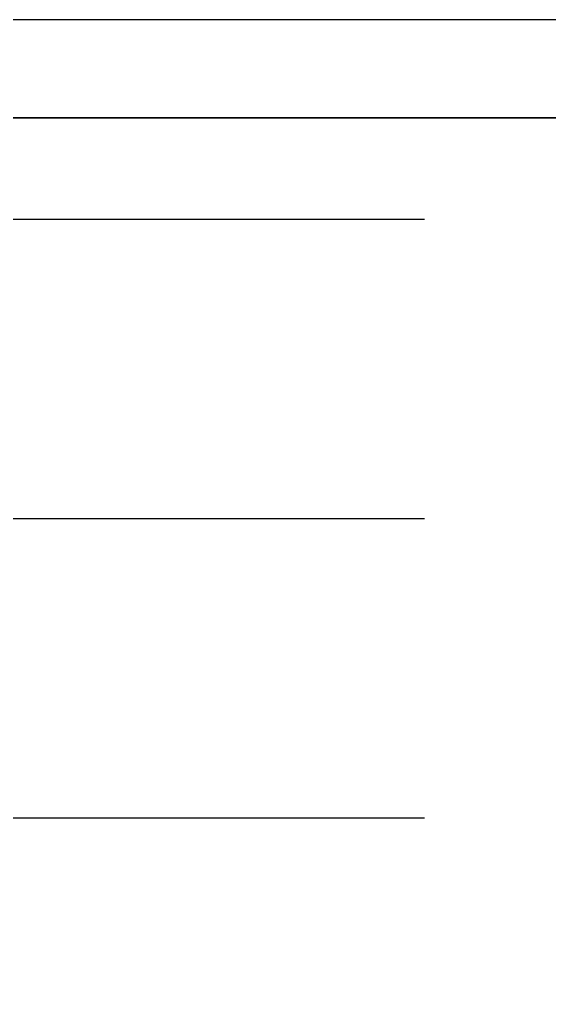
# Model space of a CAD drawing. Header units: inches. Extents: x -172 to 397, y -177 to 127.
# Drawn here: x -51.55 to -35.4, y -91.51 to -61.81 of the extents above; entities that cross this region are included whole.
import ezdxf

# ---------------------------------------------------------------- set-up
doc = ezdxf.new("R2010")
doc.units = ezdxf.units.IN
doc.header["$MEASUREMENT"] = 0
doc.linetypes.add('PHANTOM', pattern=[2.5, 1.25, -0.25, 0.25, -0.25, 0.25, -0.25])
doc.layers.add('GRID', color=8, linetype='PHANTOM')

# ---------------------------------------------------------------- blocks, each defined once
blk = doc.blocks.new('TITLE BLOCK NEW 29102024')
at = {"color": 1}
for p, q in [((-520.821, -64.812), (-641.263, -64.812)), ((-641.263, -64.812), (-534.321, -64.812)), ((-641.263, -64.812), (-534.321, -64.812))]:
    blk.add_line(p, q, dxfattribs=at)
at = {"layer": 'DEFPOINTS', "color": 4}
blk.add_lwpolyline([(-643.97, -61.812), (-517.821, -61.812), (-517.821, -150.912), (-643.97, -150.912)], close=True, dxfattribs=at)

msp = doc.modelspace()

# ---------------------------------------------------------------- linework, layer by layer
at = {"layer": 'GRID', "linetype": 'ByBlock'}
for p, q in [((-131.55, -67.899), (-39.21, -67.899)), ((-131.549, -77.014), (-39.21, -77.014)), ((-131.549, -86.129), (-39.21, -86.129))]:
    msp.add_line(p, q, dxfattribs=at)

# ---------------------------------------------------------------- block references
at = {"color": 1}
msp.add_blockref('TITLE BLOCK NEW 29102024', (500.078, 0), dxfattribs=at)

doc.saveas('drawing.dxf')
